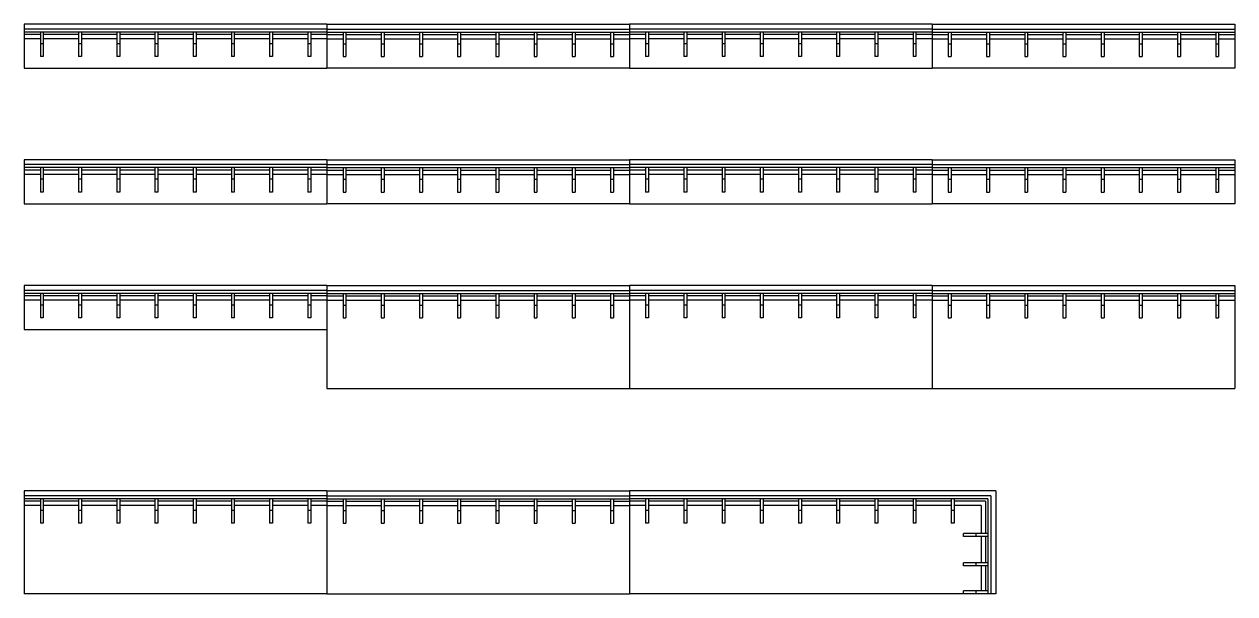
# Model space of a CAD drawing. Header units: centimetres. Extents: x 21448 to 61951, y 7284 to 18464.
# Drawn here: x 31829 to 44189, y 7284 to 13098 of the extents above; entities that cross this region are included whole.
import ezdxf

# ---------------------------------------------------------------- set-up
doc = ezdxf.new("R2010")
doc.units = ezdxf.units.CM
doc.header["$MEASUREMENT"] = 0
doc.layers.add('THAY', color=7, linetype='Continuous', lineweight=25)

msp = doc.modelspace()

# ---------------------------------------------------------------- linework, layer by layer
at = {"layer": 'THAY'}
for p, q in [((31829, 13098.1), (31829, 12648.1)), ((34919, 13098.1), (31829, 13098.1)), ((31994, 12992.1), (31829, 12992.1)), ((32384, 12992.1), (32024, 12992.1)), ((32774, 12992.1), (32414, 12992.1)), ((33164, 12992.1), (32804, 12992.1)), ((33554, 12992.1), (33194, 12992.1)), ((33944, 12992.1), (33584, 12992.1)), ((34334, 12992.1), (33974, 12992.1)), ((34724, 12992.1), (34364, 12992.1)), ((34919, 12992.1), (34754, 12992.1)), ((34919, 13098.1), (34919, 12648.1)), ((34919, 13098.1), (34919, 12648.1)), ((34919, 13098.1), (38009, 13098.1)), ((34919, 13098.1), (34919, 12648.1)), ((34919, 13098.1), (34919, 12648.1)), ((34919, 12992.1), (35084, 12992.1)), ((35114, 12992.1), (35474, 12992.1)), ((35504, 12992.1), (35864, 12992.1)), ((35894, 12992.1), (36254, 12992.1)), ((36284, 12992.1), (36644, 12992.1)), ((36674, 12992.1), (37034, 12992.1)), ((37064, 12992.1), (37424, 12992.1)), ((37454, 12992.1), (37814, 12992.1)), ((37844, 12992.1), (38009, 12992.1)), ((38009, 13098.1), (38009, 12648.1)), ((41099, 13098.1), (38009, 13098.1)), ((38009, 13098.1), (38009, 12648.1)), ((38174, 12992.1), (38009, 12992.1)), ((38564, 12992.1), (38204, 12992.1)), ((38954, 12992.1), (38594, 12992.1)), ((39344, 12992.1), (38984, 12992.1)), ((39734, 12992.1), (39374, 12992.1)), ((40124, 12992.1), (39764, 12992.1)), ((40514, 12992.1), (40154, 12992.1)), ((40904, 12992.1), (40544, 12992.1)), ((41099, 12992.1), (40934, 12992.1)), ((41099, 13098.1), (44189, 13098.1)), ((41099, 13098.1), (41099, 12648.1)), ((41099, 13098.1), (41099, 12648.1)), ((41099, 13098.1), (41099, 12648.1)), ((41099, 13098.1), (41099, 12648.1)), ((41099, 12992.1), (41264, 12992.1)), ((41294, 12992.1), (41654, 12992.1)), ((41684, 12992.1), (42044, 12992.1)), ((42074, 12992.1), (42434, 12992.1)), ((42464, 12992.1), (42824, 12992.1)), ((42854, 12992.1), (43214, 12992.1)), ((43244, 12992.1), (43604, 12992.1)), ((43634, 12992.1), (43994, 12992.1)), ((44024, 12992.1), (44189, 12992.1)), ((44189, 13098.1), (44189, 12648.1)), ((31994, 12948.1), (31829, 12948.1)), ((32384, 12948.1), (32024, 12948.1)), ((32774, 12948.1), (32414, 12948.1)), ((33164, 12948.1), (32804, 12948.1)), ((33554, 12948.1), (33194, 12948.1)), ((33944, 12948.1), (33584, 12948.1)), ((34334, 12948.1), (33974, 12948.1)), ((34724, 12948.1), (34364, 12948.1)), ((34919, 12948.1), (34754, 12948.1)), ((34919, 12948.1), (35084, 12948.1)), ((35114, 12948.1), (35474, 12948.1)), ((35504, 12948.1), (35864, 12948.1)), ((35894, 12948.1), (36254, 12948.1)), ((36284, 12948.1), (36644, 12948.1)), ((36674, 12948.1), (37034, 12948.1)), ((37064, 12948.1), (37424, 12948.1)), ((37454, 12948.1), (37814, 12948.1)), ((37844, 12948.1), (38009, 12948.1)), ((38174, 12948.1), (38009, 12948.1)), ((38564, 12948.1), (38204, 12948.1)), ((38954, 12948.1), (38594, 12948.1)), ((39344, 12948.1), (38984, 12948.1)), ((39734, 12948.1), (39374, 12948.1)), ((40124, 12948.1), (39764, 12948.1)), ((40514, 12948.1), (40154, 12948.1)), ((40904, 12948.1), (40544, 12948.1)), ((41099, 12948.1), (40934, 12948.1)), ((41099, 12948.1), (41264, 12948.1)), ((41294, 12948.1), (41654, 12948.1)), ((41684, 12948.1), (42044, 12948.1)), ((42074, 12948.1), (42434, 12948.1)), ((42464, 12948.1), (42824, 12948.1)), ((42854, 12948.1), (43214, 12948.1)), ((43244, 12948.1), (43604, 12948.1)), ((43634, 12948.1), (43994, 12948.1)), ((44024, 12948.1), (44189, 12948.1)), ((31829, 12648.1), (34919, 12648.1)), ((38009, 12648.1), (34919, 12648.1)), ((38009, 12648.1), (41099, 12648.1)), ((44189, 12648.1), (41099, 12648.1)), ((34919, 11715), (31829, 11715)), ((31829, 11715), (31829, 11265)), ((34919, 11715), (34919, 11265)), ((34919, 11715), (34919, 11265)), ((34919, 11715), (38009, 11715)), ((34919, 11715), (34919, 11265)), ((34919, 11715), (34919, 11265)), ((38009, 11715), (38009, 11265)), ((41099, 11715), (38009, 11715)), ((38009, 11715), (38009, 11265)), ((41099, 11715), (44189, 11715)), ((41099, 11715), (41099, 11265)), ((41099, 11715), (41099, 11265)), ((41099, 11715), (41099, 11265)), ((41099, 11715), (41099, 11265)), ((44189, 11715), (44189, 11265)), ((31994, 11609), (31829, 11609)), ((31994, 11565), (31829, 11565)), ((32384, 11609), (32024, 11609)), ((32384, 11565), (32024, 11565)), ((32774, 11609), (32414, 11609)), ((32774, 11565), (32414, 11565)), ((33164, 11609), (32804, 11609)), ((33164, 11565), (32804, 11565)), ((33554, 11609), (33194, 11609)), ((33554, 11565), (33194, 11565)), ((33944, 11609), (33584, 11609)), ((33944, 11565), (33584, 11565)), ((34334, 11609), (33974, 11609)), ((34334, 11565), (33974, 11565)), ((34724, 11609), (34364, 11609)), ((34724, 11565), (34364, 11565)), ((34919, 11609), (34754, 11609)), ((34919, 11565), (34754, 11565)), ((34919, 11609), (35084, 11609)), ((34919, 11565), (35084, 11565)), ((35114, 11609), (35474, 11609)), ((35114, 11565), (35474, 11565)), ((35504, 11609), (35864, 11609)), ((35504, 11565), (35864, 11565)), ((35894, 11609), (36254, 11609)), ((35894, 11565), (36254, 11565)), ((36284, 11609), (36644, 11609)), ((36284, 11565), (36644, 11565)), ((36674, 11609), (37034, 11609)), ((36674, 11565), (37034, 11565)), ((37064, 11609), (37424, 11609)), ((37064, 11565), (37424, 11565)), ((37454, 11609), (37814, 11609)), ((37454, 11565), (37814, 11565)), ((37844, 11609), (38009, 11609)), ((37844, 11565), (38009, 11565)), ((38174, 11609), (38009, 11609)), ((38174, 11565), (38009, 11565)), ((38564, 11609), (38204, 11609)), ((38564, 11565), (38204, 11565)), ((38954, 11609), (38594, 11609)), ((38954, 11565), (38594, 11565)), ((39344, 11609), (38984, 11609)), ((39344, 11565), (38984, 11565)), ((39734, 11609), (39374, 11609)), ((39734, 11565), (39374, 11565)), ((40124, 11609), (39764, 11609)), ((40124, 11565), (39764, 11565)), ((40514, 11609), (40154, 11609)), ((40514, 11565), (40154, 11565)), ((40904, 11609), (40544, 11609)), ((40904, 11565), (40544, 11565)), ((41099, 11609), (40934, 11609)), ((41099, 11565), (40934, 11565)), ((41099, 11609), (41264, 11609)), ((41099, 11565), (41264, 11565)), ((41294, 11609), (41654, 11609)), ((41294, 11565), (41654, 11565)), ((41684, 11609), (42044, 11609)), ((41684, 11565), (42044, 11565)), ((42074, 11609), (42434, 11609)), ((42074, 11565), (42434, 11565)), ((42464, 11609), (42824, 11609)), ((42464, 11565), (42824, 11565)), ((42854, 11609), (43214, 11609)), ((42854, 11565), (43214, 11565)), ((43244, 11609), (43604, 11609)), ((43244, 11565), (43604, 11565)), ((43634, 11609), (43994, 11609)), ((43634, 11565), (43994, 11565)), ((44024, 11609), (44189, 11609)), ((44024, 11565), (44189, 11565)), ((31829, 11265), (34919, 11265)), ((38009, 11265), (34919, 11265)), ((38009, 11265), (41099, 11265)), ((44189, 11265), (41099, 11265)), ((34919, 10430.7), (31829, 10430.7)), ((31829, 10430.7), (31829, 9980.7)), ((34919, 10430.7), (34919, 9980.7)), ((34919, 10430.7), (34919, 9980.7)), ((34919, 10430.7), (38009, 10430.7)), ((34919, 10430.7), (34919, 9980.7)), ((34919, 10430.7), (34919, 9980.7)), ((38009, 10430.7), (38009, 9980.7)), ((41099, 10430.7), (38009, 10430.7)), ((38009, 10430.7), (38009, 9380.7)), ((41099, 10430.7), (44189, 10430.7)), ((41099, 10430.7), (41099, 9980.7)), ((41099, 10430.7), (41099, 9980.7)), ((41099, 10430.7), (41099, 9980.7)), ((41099, 10430.7), (41099, 9380.7)), ((44189, 10430.7), (44189, 9980.7)), ((31994, 10324.7), (31829, 10324.7)), ((31994, 10280.7), (31829, 10280.7)), ((32384, 10324.7), (32024, 10324.7)), ((32384, 10280.7), (32024, 10280.7)), ((32774, 10324.7), (32414, 10324.7)), ((32774, 10280.7), (32414, 10280.7)), ((33164, 10324.7), (32804, 10324.7)), ((33164, 10280.7), (32804, 10280.7)), ((33554, 10324.7), (33194, 10324.7)), ((33554, 10280.7), (33194, 10280.7)), ((33944, 10324.7), (33584, 10324.7)), ((33944, 10280.7), (33584, 10280.7)), ((34334, 10324.7), (33974, 10324.7)), ((34334, 10280.7), (33974, 10280.7)), ((34724, 10324.7), (34364, 10324.7)), ((34724, 10280.7), (34364, 10280.7)), ((34919, 10324.7), (34754, 10324.7)), ((34919, 10280.7), (34754, 10280.7)), ((34919, 10324.7), (35084, 10324.7)), ((34919, 10280.7), (35084, 10280.7)), ((35114, 10324.7), (35474, 10324.7)), ((35114, 10280.7), (35474, 10280.7)), ((35504, 10324.7), (35864, 10324.7)), ((35504, 10280.7), (35864, 10280.7)), ((35894, 10324.7), (36254, 10324.7)), ((35894, 10280.7), (36254, 10280.7)), ((36284, 10324.7), (36644, 10324.7)), ((36284, 10280.7), (36644, 10280.7)), ((36674, 10324.7), (37034, 10324.7)), ((36674, 10280.7), (37034, 10280.7)), ((37064, 10324.7), (37424, 10324.7)), ((37064, 10280.7), (37424, 10280.7)), ((37454, 10324.7), (37814, 10324.7)), ((37454, 10280.7), (37814, 10280.7)), ((37844, 10324.7), (38009, 10324.7)), ((37844, 10280.7), (38009, 10280.7)), ((38174, 10324.7), (38009, 10324.7)), ((38174, 10280.7), (38009, 10280.7)), ((38564, 10324.7), (38204, 10324.7)), ((38564, 10280.7), (38204, 10280.7)), ((38954, 10324.7), (38594, 10324.7)), ((38954, 10280.7), (38594, 10280.7)), ((39344, 10324.7), (38984, 10324.7)), ((39344, 10280.7), (38984, 10280.7)), ((39734, 10324.7), (39374, 10324.7)), ((39734, 10280.7), (39374, 10280.7)), ((40124, 10324.7), (39764, 10324.7)), ((40124, 10280.7), (39764, 10280.7)), ((40514, 10324.7), (40154, 10324.7)), ((40514, 10280.7), (40154, 10280.7)), ((40904, 10324.7), (40544, 10324.7)), ((40904, 10280.7), (40544, 10280.7)), ((41099, 10324.7), (40934, 10324.7)), ((41099, 10280.7), (40934, 10280.7)), ((41099, 10324.7), (41264, 10324.7)), ((41099, 10280.7), (41264, 10280.7)), ((41294, 10324.7), (41654, 10324.7)), ((41294, 10280.7), (41654, 10280.7)), ((41684, 10324.7), (42044, 10324.7)), ((41684, 10280.7), (42044, 10280.7)), ((42074, 10324.7), (42434, 10324.7)), ((42074, 10280.7), (42434, 10280.7)), ((42464, 10324.7), (42824, 10324.7)), ((42464, 10280.7), (42824, 10280.7)), ((42854, 10324.7), (43214, 10324.7)), ((42854, 10280.7), (43214, 10280.7)), ((43244, 10324.7), (43604, 10324.7)), ((43244, 10280.7), (43604, 10280.7)), ((43634, 10324.7), (43994, 10324.7)), ((43634, 10280.7), (43994, 10280.7)), ((44024, 10324.7), (44189, 10324.7)), ((44024, 10280.7), (44189, 10280.7)), ((31829, 9980.7), (34919, 9980.7)), ((34919, 9980.7), (34919, 9380.7)), ((44189, 9980.7), (44189, 9380.7)), ((34919, 9380.7), (44189, 9380.7)), ((34919, 8333.7), (31829, 8333.7)), ((31829, 8333.7), (31829, 7283.7)), ((34919, 8333.7), (34919, 7883.7)), ((34919, 8333.7), (34919, 7883.7)), ((34919, 8333.7), (38009, 8333.7)), ((34919, 8333.7), (34919, 7883.7)), ((34919, 8333.7), (34919, 7283.7)), ((38009, 8333.7), (38009, 7283.7)), ((41749, 8333.7), (38009, 8333.7)), ((38009, 8333.7), (38009, 7283.7)), ((41749, 8333.7), (41749, 7283.7)), ((31994, 8227.7), (31829, 8227.7)), ((31994, 8183.7), (31829, 8183.7)), ((32384, 8227.7), (32024, 8227.7)), ((32384, 8183.7), (32024, 8183.7)), ((32774, 8227.7), (32414, 8227.7)), ((32774, 8183.7), (32414, 8183.7)), ((33164, 8227.7), (32804, 8227.7)), ((33164, 8183.7), (32804, 8183.7)), ((33554, 8227.7), (33194, 8227.7)), ((33554, 8183.7), (33194, 8183.7)), ((33944, 8227.7), (33584, 8227.7)), ((33944, 8183.7), (33584, 8183.7)), ((34334, 8227.7), (33974, 8227.7)), ((34334, 8183.7), (33974, 8183.7)), ((34724, 8227.7), (34364, 8227.7)), ((34724, 8183.7), (34364, 8183.7)), ((34919, 8227.7), (34754, 8227.7)), ((34919, 8183.7), (34754, 8183.7)), ((34919, 8227.7), (35084, 8227.7)), ((34919, 8183.7), (35084, 8183.7)), ((35114, 8227.7), (35474, 8227.7)), ((35114, 8183.7), (35474, 8183.7)), ((35504, 8227.7), (35864, 8227.7)), ((35504, 8183.7), (35864, 8183.7)), ((35894, 8227.7), (36254, 8227.7)), ((35894, 8183.7), (36254, 8183.7)), ((36284, 8227.7), (36644, 8227.7)), ((36284, 8183.7), (36644, 8183.7)), ((36674, 8227.7), (37034, 8227.7)), ((36674, 8183.7), (37034, 8183.7)), ((37064, 8227.7), (37424, 8227.7)), ((37064, 8183.7), (37424, 8183.7)), ((37454, 8227.7), (37814, 8227.7)), ((37454, 8183.7), (37814, 8183.7)), ((37844, 8227.7), (38009, 8227.7)), ((37844, 8183.7), (38009, 8183.7)), ((38174, 8227.7), (38009, 8227.7)), ((38174, 8183.7), (38009, 8183.7)), ((38564, 8227.7), (38204, 8227.7)), ((38564, 8183.7), (38204, 8183.7)), ((38954, 8227.7), (38594, 8227.7)), ((38954, 8183.7), (38594, 8183.7)), ((39344, 8227.7), (38984, 8227.7)), ((39344, 8183.7), (38984, 8183.7)), ((39734, 8227.7), (39374, 8227.7)), ((39734, 8183.7), (39374, 8183.7)), ((40124, 8227.7), (39764, 8227.7)), ((40124, 8183.7), (39764, 8183.7)), ((40514, 8227.7), (40154, 8227.7)), ((40514, 8183.7), (40154, 8183.7)), ((40904, 8227.7), (40544, 8227.7)), ((40904, 8183.7), (40544, 8183.7)), ((41294, 8227.7), (40934, 8227.7)), ((41294, 8183.7), (40934, 8183.7)), ((41643, 8227.7), (41324, 8227.7)), ((41599, 8183.7), (41324, 8183.7)), ((41599, 8183.7), (41599, 7898.7)), ((41643, 8227.7), (41643, 7898.7)), ((41599, 7868.7), (41599, 7598.7)), ((41643, 7868.7), (41643, 7598.7)), ((41599, 7568.7), (41599, 7313.7)), ((41643, 7568.7), (41643, 7313.7)), ((34919, 7283.7), (31829, 7283.7)), ((34919, 7283.7), (38009, 7283.7)), ((41419, 7283.7), (38009, 7283.7)), ((41749, 7283.7), (41419, 7283.7))]:
    msp.add_line(p, q, dxfattribs=at)
at = {"layer": 'THAY', "color": 1}
for p, q in [((34919, 13048.1), (31829, 13048.1)), ((34919, 13018.1), (31829, 13018.1)), ((34919, 13048.1), (38009, 13048.1)), ((34919, 13018.1), (38009, 13018.1)), ((41099, 13048.1), (38009, 13048.1)), ((41099, 13018.1), (38009, 13018.1)), ((41099, 13048.1), (44189, 13048.1)), ((41099, 13018.1), (44189, 13018.1)), ((34919, 11665), (31829, 11665)), ((34919, 11635), (31829, 11635)), ((34919, 11665), (38009, 11665)), ((34919, 11635), (38009, 11635)), ((41099, 11665), (38009, 11665)), ((41099, 11635), (38009, 11635)), ((41099, 11665), (44189, 11665)), ((41099, 11635), (44189, 11635)), ((34919, 10380.7), (31829, 10380.7)), ((34919, 10350.7), (31829, 10350.7)), ((34919, 10380.7), (38009, 10380.7)), ((34919, 10350.7), (38009, 10350.7)), ((41099, 10380.7), (38009, 10380.7)), ((41099, 10350.7), (38009, 10350.7)), ((41099, 10380.7), (44189, 10380.7)), ((41099, 10350.7), (44189, 10350.7)), ((34919, 8283.7), (31829, 8283.7)), ((34919, 8283.7), (38009, 8283.7)), ((41699, 8283.7), (38009, 8283.7)), ((41699, 8283.7), (41699, 7283.7)), ((34919, 8253.7), (31829, 8253.7)), ((34919, 8253.7), (38009, 8253.7)), ((41669, 8253.7), (38009, 8253.7)), ((41669, 8253.7), (41669, 7283.7))]:
    msp.add_line(p, q, dxfattribs=at)
at = {"layer": 'THAY', "color": 3}
for p, q in [((31994, 13018.1), (31994, 12768.1)), ((32024, 13018.1), (32024, 12768.1)), ((32384, 13018.1), (32384, 12768.1)), ((32414, 13018.1), (32414, 12768.1)), ((32774, 13018.1), (32774, 12768.1)), ((32804, 13018.1), (32804, 12768.1)), ((33164, 13018.1), (33164, 12768.1)), ((33194, 13018.1), (33194, 12768.1)), ((33554, 13018.1), (33554, 12768.1)), ((33584, 13018.1), (33584, 12768.1)), ((33944, 13018.1), (33944, 12768.1)), ((33974, 13018.1), (33974, 12768.1)), ((34334, 13018.1), (34334, 12768.1)), ((34364, 13018.1), (34364, 12768.1)), ((34724, 13018.1), (34724, 12768.1)), ((34754, 13018.1), (34754, 12768.1)), ((35084, 13018.1), (35084, 12768.1)), ((35114, 13018.1), (35114, 12768.1)), ((35474, 13018.1), (35474, 12768.1)), ((35504, 13018.1), (35504, 12768.1)), ((35864, 13018.1), (35864, 12768.1)), ((35894, 13018.1), (35894, 12768.1)), ((36254, 13018.1), (36254, 12768.1)), ((36284, 13018.1), (36284, 12768.1)), ((36644, 13018.1), (36644, 12768.1)), ((36674, 13018.1), (36674, 12768.1)), ((37034, 13018.1), (37034, 12768.1)), ((37064, 13018.1), (37064, 12768.1)), ((37424, 13018.1), (37424, 12768.1)), ((37454, 13018.1), (37454, 12768.1)), ((37814, 13018.1), (37814, 12768.1)), ((37844, 13018.1), (37844, 12768.1)), ((38174, 13018.1), (38174, 12768.1)), ((38204, 13018.1), (38204, 12768.1)), ((38564, 13018.1), (38564, 12768.1)), ((38594, 13018.1), (38594, 12768.1)), ((38954, 13018.1), (38954, 12768.1)), ((38984, 13018.1), (38984, 12768.1)), ((39344, 13018.1), (39344, 12768.1)), ((39374, 13018.1), (39374, 12768.1)), ((39734, 13018.1), (39734, 12768.1)), ((39764, 13018.1), (39764, 12768.1)), ((40124, 13018.1), (40124, 12768.1)), ((40154, 13018.1), (40154, 12768.1)), ((40514, 13018.1), (40514, 12768.1)), ((40544, 13018.1), (40544, 12768.1)), ((40904, 13018.1), (40904, 12768.1)), ((40934, 13018.1), (40934, 12768.1)), ((41264, 13018.1), (41264, 12768.1)), ((41294, 13018.1), (41294, 12768.1)), ((41654, 13018.1), (41654, 12768.1)), ((41684, 13018.1), (41684, 12768.1)), ((42044, 13018.1), (42044, 12768.1)), ((42074, 13018.1), (42074, 12768.1)), ((42434, 13018.1), (42434, 12768.1)), ((42464, 13018.1), (42464, 12768.1)), ((42824, 13018.1), (42824, 12768.1)), ((42854, 13018.1), (42854, 12768.1)), ((43214, 13018.1), (43214, 12768.1)), ((43244, 13018.1), (43244, 12768.1)), ((43604, 13018.1), (43604, 12768.1)), ((43634, 13018.1), (43634, 12768.1)), ((43994, 13018.1), (43994, 12768.1)), ((44024, 13018.1), (44024, 12768.1)), ((32024, 12898.1), (31994, 12898.1)), ((32414, 12898.1), (32384, 12898.1)), ((32804, 12898.1), (32774, 12898.1)), ((33194, 12898.1), (33164, 12898.1)), ((33584, 12898.1), (33554, 12898.1)), ((33974, 12898.1), (33944, 12898.1)), ((34364, 12898.1), (34334, 12898.1)), ((34754, 12898.1), (34724, 12898.1)), ((35084, 12898.1), (35114, 12898.1)), ((35474, 12898.1), (35504, 12898.1)), ((35864, 12898.1), (35894, 12898.1)), ((36254, 12898.1), (36284, 12898.1)), ((36644, 12898.1), (36674, 12898.1)), ((37034, 12898.1), (37064, 12898.1)), ((37424, 12898.1), (37454, 12898.1)), ((37814, 12898.1), (37844, 12898.1)), ((38204, 12898.1), (38174, 12898.1)), ((38594, 12898.1), (38564, 12898.1)), ((38984, 12898.1), (38954, 12898.1)), ((39374, 12898.1), (39344, 12898.1)), ((39764, 12898.1), (39734, 12898.1)), ((40154, 12898.1), (40124, 12898.1)), ((40544, 12898.1), (40514, 12898.1)), ((40934, 12898.1), (40904, 12898.1)), ((41264, 12898.1), (41294, 12898.1)), ((41654, 12898.1), (41684, 12898.1)), ((42044, 12898.1), (42074, 12898.1)), ((42434, 12898.1), (42464, 12898.1)), ((42824, 12898.1), (42854, 12898.1)), ((43214, 12898.1), (43244, 12898.1)), ((43604, 12898.1), (43634, 12898.1)), ((43994, 12898.1), (44024, 12898.1)), ((32024, 12768.1), (31994, 12768.1)), ((32414, 12768.1), (32384, 12768.1)), ((32804, 12768.1), (32774, 12768.1)), ((33194, 12768.1), (33164, 12768.1)), ((33584, 12768.1), (33554, 12768.1)), ((33974, 12768.1), (33944, 12768.1)), ((34364, 12768.1), (34334, 12768.1)), ((34754, 12768.1), (34724, 12768.1)), ((35084, 12768.1), (35114, 12768.1)), ((35474, 12768.1), (35504, 12768.1)), ((35864, 12768.1), (35894, 12768.1)), ((36254, 12768.1), (36284, 12768.1)), ((36644, 12768.1), (36674, 12768.1)), ((37034, 12768.1), (37064, 12768.1)), ((37424, 12768.1), (37454, 12768.1)), ((37814, 12768.1), (37844, 12768.1)), ((38204, 12768.1), (38174, 12768.1)), ((38594, 12768.1), (38564, 12768.1)), ((38984, 12768.1), (38954, 12768.1)), ((39374, 12768.1), (39344, 12768.1)), ((39764, 12768.1), (39734, 12768.1)), ((40154, 12768.1), (40124, 12768.1)), ((40544, 12768.1), (40514, 12768.1)), ((40934, 12768.1), (40904, 12768.1)), ((41264, 12768.1), (41294, 12768.1)), ((41654, 12768.1), (41684, 12768.1)), ((42044, 12768.1), (42074, 12768.1)), ((42434, 12768.1), (42464, 12768.1)), ((42824, 12768.1), (42854, 12768.1)), ((43214, 12768.1), (43244, 12768.1)), ((43604, 12768.1), (43634, 12768.1)), ((43994, 12768.1), (44024, 12768.1)), ((31994, 11635), (31994, 11385)), ((32024, 11635), (32024, 11385)), ((32384, 11635), (32384, 11385)), ((32414, 11635), (32414, 11385)), ((32774, 11635), (32774, 11385)), ((32804, 11635), (32804, 11385)), ((33164, 11635), (33164, 11385)), ((33194, 11635), (33194, 11385)), ((33554, 11635), (33554, 11385)), ((33584, 11635), (33584, 11385)), ((33944, 11635), (33944, 11385)), ((33974, 11635), (33974, 11385)), ((34334, 11635), (34334, 11385)), ((34364, 11635), (34364, 11385)), ((34724, 11635), (34724, 11385)), ((34754, 11635), (34754, 11385)), ((35084, 11635), (35084, 11385)), ((35114, 11635), (35114, 11385)), ((35474, 11635), (35474, 11385)), ((35504, 11635), (35504, 11385)), ((35864, 11635), (35864, 11385)), ((35894, 11635), (35894, 11385)), ((36254, 11635), (36254, 11385)), ((36284, 11635), (36284, 11385)), ((36644, 11635), (36644, 11385)), ((36674, 11635), (36674, 11385)), ((37034, 11635), (37034, 11385)), ((37064, 11635), (37064, 11385)), ((37424, 11635), (37424, 11385)), ((37454, 11635), (37454, 11385)), ((37814, 11635), (37814, 11385)), ((37844, 11635), (37844, 11385)), ((38174, 11635), (38174, 11385)), ((38204, 11635), (38204, 11385)), ((38564, 11635), (38564, 11385)), ((38594, 11635), (38594, 11385)), ((38954, 11635), (38954, 11385)), ((38984, 11635), (38984, 11385)), ((39344, 11635), (39344, 11385)), ((39374, 11635), (39374, 11385)), ((39734, 11635), (39734, 11385)), ((39764, 11635), (39764, 11385)), ((40124, 11635), (40124, 11385)), ((40154, 11635), (40154, 11385)), ((40514, 11635), (40514, 11385)), ((40544, 11635), (40544, 11385)), ((40904, 11635), (40904, 11385)), ((40934, 11635), (40934, 11385)), ((41264, 11635), (41264, 11385)), ((41294, 11635), (41294, 11385)), ((41654, 11635), (41654, 11385)), ((41684, 11635), (41684, 11385)), ((42044, 11635), (42044, 11385)), ((42074, 11635), (42074, 11385)), ((42434, 11635), (42434, 11385)), ((42464, 11635), (42464, 11385)), ((42824, 11635), (42824, 11385)), ((42854, 11635), (42854, 11385)), ((43214, 11635), (43214, 11385)), ((43244, 11635), (43244, 11385)), ((43604, 11635), (43604, 11385)), ((43634, 11635), (43634, 11385)), ((43994, 11635), (43994, 11385)), ((44024, 11635), (44024, 11385)), ((32024, 11515), (31994, 11515)), ((32414, 11515), (32384, 11515)), ((32804, 11515), (32774, 11515)), ((33194, 11515), (33164, 11515)), ((33584, 11515), (33554, 11515)), ((33974, 11515), (33944, 11515)), ((34364, 11515), (34334, 11515)), ((34754, 11515), (34724, 11515)), ((35084, 11515), (35114, 11515)), ((35474, 11515), (35504, 11515)), ((35864, 11515), (35894, 11515)), ((36254, 11515), (36284, 11515)), ((36644, 11515), (36674, 11515)), ((37034, 11515), (37064, 11515)), ((37424, 11515), (37454, 11515)), ((37814, 11515), (37844, 11515)), ((38204, 11515), (38174, 11515)), ((38594, 11515), (38564, 11515)), ((38984, 11515), (38954, 11515)), ((39374, 11515), (39344, 11515)), ((39764, 11515), (39734, 11515)), ((40154, 11515), (40124, 11515)), ((40544, 11515), (40514, 11515)), ((40934, 11515), (40904, 11515)), ((41264, 11515), (41294, 11515)), ((41654, 11515), (41684, 11515)), ((42044, 11515), (42074, 11515)), ((42434, 11515), (42464, 11515)), ((42824, 11515), (42854, 11515)), ((43214, 11515), (43244, 11515)), ((43604, 11515), (43634, 11515)), ((43994, 11515), (44024, 11515)), ((32024, 11385), (31994, 11385)), ((32414, 11385), (32384, 11385)), ((32804, 11385), (32774, 11385)), ((33194, 11385), (33164, 11385)), ((33584, 11385), (33554, 11385)), ((33974, 11385), (33944, 11385)), ((34364, 11385), (34334, 11385)), ((34754, 11385), (34724, 11385)), ((35084, 11385), (35114, 11385)), ((35474, 11385), (35504, 11385)), ((35864, 11385), (35894, 11385)), ((36254, 11385), (36284, 11385)), ((36644, 11385), (36674, 11385)), ((37034, 11385), (37064, 11385)), ((37424, 11385), (37454, 11385)), ((37814, 11385), (37844, 11385)), ((38204, 11385), (38174, 11385)), ((38594, 11385), (38564, 11385)), ((38984, 11385), (38954, 11385)), ((39374, 11385), (39344, 11385)), ((39764, 11385), (39734, 11385)), ((40154, 11385), (40124, 11385)), ((40544, 11385), (40514, 11385)), ((40934, 11385), (40904, 11385)), ((41264, 11385), (41294, 11385)), ((41654, 11385), (41684, 11385)), ((42044, 11385), (42074, 11385)), ((42434, 11385), (42464, 11385)), ((42824, 11385), (42854, 11385)), ((43214, 11385), (43244, 11385)), ((43604, 11385), (43634, 11385)), ((43994, 11385), (44024, 11385)), ((31994, 10350.7), (31994, 10100.7)), ((32024, 10350.7), (32024, 10100.7)), ((32384, 10350.7), (32384, 10100.7)), ((32414, 10350.7), (32414, 10100.7)), ((32774, 10350.7), (32774, 10100.7)), ((32804, 10350.7), (32804, 10100.7)), ((33164, 10350.7), (33164, 10100.7)), ((33194, 10350.7), (33194, 10100.7)), ((33554, 10350.7), (33554, 10100.7)), ((33584, 10350.7), (33584, 10100.7)), ((33944, 10350.7), (33944, 10100.7)), ((33974, 10350.7), (33974, 10100.7)), ((34334, 10350.7), (34334, 10100.7)), ((34364, 10350.7), (34364, 10100.7)), ((34724, 10350.7), (34724, 10100.7)), ((34754, 10350.7), (34754, 10100.7)), ((35084, 10350.7), (35084, 10100.7)), ((35114, 10350.7), (35114, 10100.7)), ((35474, 10350.7), (35474, 10100.7)), ((35504, 10350.7), (35504, 10100.7)), ((35864, 10350.7), (35864, 10100.7)), ((35894, 10350.7), (35894, 10100.7)), ((36254, 10350.7), (36254, 10100.7)), ((36284, 10350.7), (36284, 10100.7)), ((36644, 10350.7), (36644, 10100.7)), ((36674, 10350.7), (36674, 10100.7)), ((37034, 10350.7), (37034, 10100.7)), ((37064, 10350.7), (37064, 10100.7)), ((37424, 10350.7), (37424, 10100.7)), ((37454, 10350.7), (37454, 10100.7)), ((37814, 10350.7), (37814, 10100.7)), ((37844, 10350.7), (37844, 10100.7)), ((38174, 10350.7), (38174, 10100.7)), ((38204, 10350.7), (38204, 10100.7)), ((38564, 10350.7), (38564, 10100.7)), ((38594, 10350.7), (38594, 10100.7)), ((38954, 10350.7), (38954, 10100.7)), ((38984, 10350.7), (38984, 10100.7)), ((39344, 10350.7), (39344, 10100.7)), ((39374, 10350.7), (39374, 10100.7)), ((39734, 10350.7), (39734, 10100.7)), ((39764, 10350.7), (39764, 10100.7)), ((40124, 10350.7), (40124, 10100.7)), ((40154, 10350.7), (40154, 10100.7)), ((40514, 10350.7), (40514, 10100.7)), ((40544, 10350.7), (40544, 10100.7)), ((40904, 10350.7), (40904, 10100.7)), ((40934, 10350.7), (40934, 10100.7)), ((41264, 10350.7), (41264, 10100.7)), ((41294, 10350.7), (41294, 10100.7)), ((41654, 10350.7), (41654, 10100.7)), ((41684, 10350.7), (41684, 10100.7)), ((42044, 10350.7), (42044, 10100.7)), ((42074, 10350.7), (42074, 10100.7)), ((42434, 10350.7), (42434, 10100.7)), ((42464, 10350.7), (42464, 10100.7)), ((42824, 10350.7), (42824, 10100.7)), ((42854, 10350.7), (42854, 10100.7)), ((43214, 10350.7), (43214, 10100.7)), ((43244, 10350.7), (43244, 10100.7)), ((43604, 10350.7), (43604, 10100.7)), ((43634, 10350.7), (43634, 10100.7)), ((43994, 10350.7), (43994, 10100.7)), ((44024, 10350.7), (44024, 10100.7)), ((32024, 10230.7), (31994, 10230.7)), ((32414, 10230.7), (32384, 10230.7)), ((32804, 10230.7), (32774, 10230.7)), ((33194, 10230.7), (33164, 10230.7)), ((33584, 10230.7), (33554, 10230.7)), ((33974, 10230.7), (33944, 10230.7)), ((34364, 10230.7), (34334, 10230.7)), ((34754, 10230.7), (34724, 10230.7)), ((35084, 10230.7), (35114, 10230.7)), ((35474, 10230.7), (35504, 10230.7)), ((35864, 10230.7), (35894, 10230.7)), ((36254, 10230.7), (36284, 10230.7)), ((36644, 10230.7), (36674, 10230.7)), ((37034, 10230.7), (37064, 10230.7)), ((37424, 10230.7), (37454, 10230.7)), ((37814, 10230.7), (37844, 10230.7)), ((38204, 10230.7), (38174, 10230.7)), ((38594, 10230.7), (38564, 10230.7)), ((38984, 10230.7), (38954, 10230.7)), ((39374, 10230.7), (39344, 10230.7)), ((39764, 10230.7), (39734, 10230.7)), ((40154, 10230.7), (40124, 10230.7)), ((40544, 10230.7), (40514, 10230.7)), ((40934, 10230.7), (40904, 10230.7)), ((41264, 10230.7), (41294, 10230.7)), ((41654, 10230.7), (41684, 10230.7)), ((42044, 10230.7), (42074, 10230.7)), ((42434, 10230.7), (42464, 10230.7)), ((42824, 10230.7), (42854, 10230.7)), ((43214, 10230.7), (43244, 10230.7)), ((43604, 10230.7), (43634, 10230.7)), ((43994, 10230.7), (44024, 10230.7)), ((32024, 10100.7), (31994, 10100.7)), ((32414, 10100.7), (32384, 10100.7)), ((32804, 10100.7), (32774, 10100.7)), ((33194, 10100.7), (33164, 10100.7)), ((33584, 10100.7), (33554, 10100.7)), ((33974, 10100.7), (33944, 10100.7)), ((34364, 10100.7), (34334, 10100.7)), ((34754, 10100.7), (34724, 10100.7)), ((35084, 10100.7), (35114, 10100.7)), ((35474, 10100.7), (35504, 10100.7)), ((35864, 10100.7), (35894, 10100.7)), ((36254, 10100.7), (36284, 10100.7)), ((36644, 10100.7), (36674, 10100.7)), ((37034, 10100.7), (37064, 10100.7)), ((37424, 10100.7), (37454, 10100.7)), ((37814, 10100.7), (37844, 10100.7)), ((38204, 10100.7), (38174, 10100.7)), ((38594, 10100.7), (38564, 10100.7)), ((38984, 10100.7), (38954, 10100.7)), ((39374, 10100.7), (39344, 10100.7)), ((39764, 10100.7), (39734, 10100.7)), ((40154, 10100.7), (40124, 10100.7)), ((40544, 10100.7), (40514, 10100.7)), ((40934, 10100.7), (40904, 10100.7)), ((41264, 10100.7), (41294, 10100.7)), ((41654, 10100.7), (41684, 10100.7)), ((42044, 10100.7), (42074, 10100.7)), ((42434, 10100.7), (42464, 10100.7)), ((42824, 10100.7), (42854, 10100.7)), ((43214, 10100.7), (43244, 10100.7)), ((43604, 10100.7), (43634, 10100.7)), ((43994, 10100.7), (44024, 10100.7)), ((31994, 8253.7), (31994, 8003.7)), ((32024, 8253.7), (32024, 8003.7)), ((32384, 8253.7), (32384, 8003.7)), ((32414, 8253.7), (32414, 8003.7)), ((32774, 8253.7), (32774, 8003.7)), ((32804, 8253.7), (32804, 8003.7)), ((33164, 8253.7), (33164, 8003.7)), ((33194, 8253.7), (33194, 8003.7)), ((33554, 8253.7), (33554, 8003.7)), ((33584, 8253.7), (33584, 8003.7)), ((33944, 8253.7), (33944, 8003.7)), ((33974, 8253.7), (33974, 8003.7)), ((34334, 8253.7), (34334, 8003.7)), ((34364, 8253.7), (34364, 8003.7)), ((34724, 8253.7), (34724, 8003.7)), ((34754, 8253.7), (34754, 8003.7)), ((35084, 8253.7), (35084, 8003.7)), ((35114, 8253.7), (35114, 8003.7)), ((35474, 8253.7), (35474, 8003.7)), ((35504, 8253.7), (35504, 8003.7)), ((35864, 8253.7), (35864, 8003.7)), ((35894, 8253.7), (35894, 8003.7)), ((36254, 8253.7), (36254, 8003.7)), ((36284, 8253.7), (36284, 8003.7)), ((36644, 8253.7), (36644, 8003.7)), ((36674, 8253.7), (36674, 8003.7)), ((37034, 8253.7), (37034, 8003.7)), ((37064, 8253.7), (37064, 8003.7)), ((37424, 8253.7), (37424, 8003.7)), ((37454, 8253.7), (37454, 8003.7)), ((37814, 8253.7), (37814, 8003.7)), ((37844, 8253.7), (37844, 8003.7)), ((38174, 8253.7), (38174, 8003.7)), ((38204, 8253.7), (38204, 8003.7)), ((38564, 8253.7), (38564, 8003.7)), ((38594, 8253.7), (38594, 8003.7)), ((38954, 8253.7), (38954, 8003.7)), ((38984, 8253.7), (38984, 8003.7)), ((39344, 8253.7), (39344, 8003.7)), ((39374, 8253.7), (39374, 8003.7)), ((39734, 8253.7), (39734, 8003.7)), ((39764, 8253.7), (39764, 8003.7)), ((40124, 8253.7), (40124, 8003.7)), ((40154, 8253.7), (40154, 8003.7)), ((40514, 8253.7), (40514, 8003.7)), ((40544, 8253.7), (40544, 8003.7)), ((40904, 8253.7), (40904, 8003.7)), ((40934, 8253.7), (40934, 8003.7)), ((41294, 8253.7), (41294, 8003.7)), ((41324, 8253.7), (41324, 8003.7)), ((32024, 8133.7), (31994, 8133.7)), ((32414, 8133.7), (32384, 8133.7)), ((32804, 8133.7), (32774, 8133.7)), ((33194, 8133.7), (33164, 8133.7)), ((33584, 8133.7), (33554, 8133.7)), ((33974, 8133.7), (33944, 8133.7)), ((34364, 8133.7), (34334, 8133.7)), ((34754, 8133.7), (34724, 8133.7)), ((35084, 8133.7), (35114, 8133.7)), ((35474, 8133.7), (35504, 8133.7)), ((35864, 8133.7), (35894, 8133.7)), ((36254, 8133.7), (36284, 8133.7)), ((36644, 8133.7), (36674, 8133.7)), ((37034, 8133.7), (37064, 8133.7)), ((37424, 8133.7), (37454, 8133.7)), ((37814, 8133.7), (37844, 8133.7)), ((38204, 8133.7), (38174, 8133.7)), ((38594, 8133.7), (38564, 8133.7)), ((38984, 8133.7), (38954, 8133.7)), ((39374, 8133.7), (39344, 8133.7)), ((39764, 8133.7), (39734, 8133.7)), ((40154, 8133.7), (40124, 8133.7)), ((40544, 8133.7), (40514, 8133.7)), ((40934, 8133.7), (40904, 8133.7)), ((41324, 8133.7), (41294, 8133.7)), ((32024, 8003.7), (31994, 8003.7)), ((32414, 8003.7), (32384, 8003.7)), ((32804, 8003.7), (32774, 8003.7)), ((33194, 8003.7), (33164, 8003.7)), ((33584, 8003.7), (33554, 8003.7)), ((33974, 8003.7), (33944, 8003.7)), ((34364, 8003.7), (34334, 8003.7)), ((34754, 8003.7), (34724, 8003.7)), ((35084, 8003.7), (35114, 8003.7)), ((35474, 8003.7), (35504, 8003.7)), ((35864, 8003.7), (35894, 8003.7)), ((36254, 8003.7), (36284, 8003.7)), ((36644, 8003.7), (36674, 8003.7)), ((37034, 8003.7), (37064, 8003.7)), ((37424, 8003.7), (37454, 8003.7)), ((37814, 8003.7), (37844, 8003.7)), ((38204, 8003.7), (38174, 8003.7)), ((38594, 8003.7), (38564, 8003.7)), ((38984, 8003.7), (38954, 8003.7)), ((39374, 8003.7), (39344, 8003.7)), ((39764, 8003.7), (39734, 8003.7)), ((40154, 8003.7), (40124, 8003.7)), ((40544, 8003.7), (40514, 8003.7)), ((40934, 8003.7), (40904, 8003.7)), ((41324, 8003.7), (41294, 8003.7)), ((41419, 7868.7), (41419, 7898.7)), ((41669, 7898.7), (41419, 7898.7)), ((41669, 7868.7), (41419, 7868.7)), ((41549, 7868.7), (41549, 7898.7)), ((41419, 7568.7), (41419, 7598.7)), ((41669, 7598.7), (41419, 7598.7)), ((41669, 7568.7), (41419, 7568.7)), ((41549, 7568.7), (41549, 7598.7)), ((41419, 7283.7), (41419, 7313.7)), ((41669, 7313.7), (41419, 7313.7)), ((41549, 7283.7), (41549, 7313.7))]:
    msp.add_line(p, q, dxfattribs=at)

doc.saveas('drawing.dxf')
